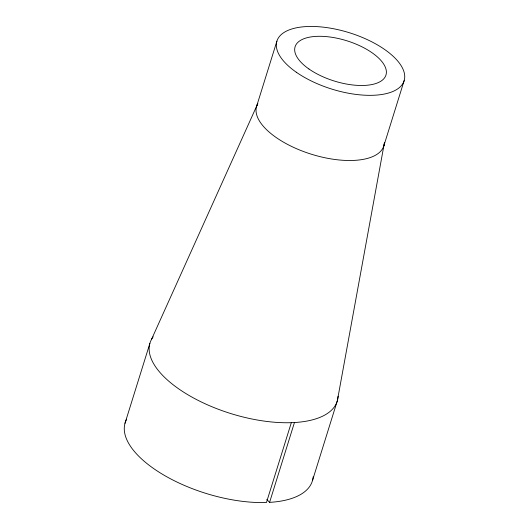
<?xml version="1.0" encoding="UTF-8"?>
<svg xmlns="http://www.w3.org/2000/svg" width="529" height="529" viewBox="0 0 529 529"><rect width="100%" height="100%" fill="white"/><g stroke="black" fill="none" stroke-linecap="round" stroke-linejoin="round"><path stroke-width="0.79" d="M124.989 423.319L149.852 343.493M256.591 106.362L276.892 41.196M338.064 396.254A98.024 43.431 17.3 0 1 294.448 422.539L291.32 422.678L266.457 502.51A98.024 43.431 17.3 0 1 162.826 474.48A98.024 43.431 17.3 0 1 126.656 419.206M266.768 499.475L269.585 502.365L294.448 422.539M383.869 145.759L404.169 80.593M312.507 480.464L337.37 400.638L384.411 142.751A66.621 29.518 17.3 0 1 311.693 154.316A66.621 29.518 17.3 0 1 257.815 103.545L151.519 339.38M291.32 422.678A98.024 43.431 17.3 0 1 185.137 393.093A98.024 43.431 17.3 0 1 153.172 336.821M313.155 476.827A98.024 43.431 17.3 0 1 269.585 502.365M296.286 72.222A66.621 29.518 17.3 0 0 402.946 83.403A66.621 29.518 17.3 0 0 322.353 27.058A66.621 29.518 17.3 0 0 296.286 72.222M308.929 68.982A47.584 21.081 17.3 0 0 385.112 76.976A47.584 21.081 17.3 0 0 327.55 36.726A47.584 21.081 17.3 0 0 308.929 68.982"/></g></svg>
